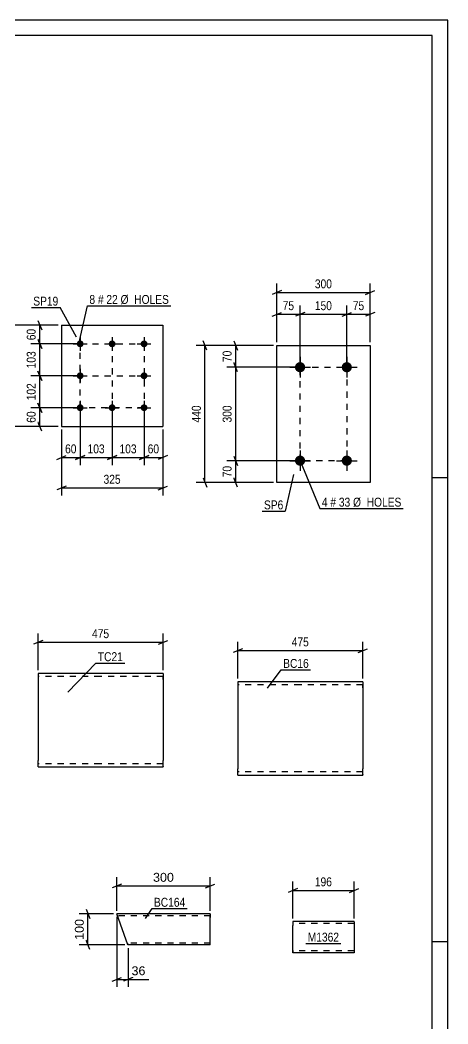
# Model space of a CAD drawing. Header units: millimetres. Extents: x 0 to 841, y 0 to 594.
# Drawn here: x 703.7 to 841, y 271.7 to 594 of the extents above; entities that cross this region are included whole.
import ezdxf

# ---------------------------------------------------------------- set-up
doc = ezdxf.new("R2010")
doc.units = ezdxf.units.MM
doc.linetypes.add('DXK_LINE_DOT2', pattern=[3.9198, 1.9599, -1.9599])
doc.styles.add('Arial', font='ARIAL.TTF', dxfattribs={"height": 0.2})
doc.styles.add('Arial Narrow', font='ARIALN.TTF', dxfattribs={"height": 0.2})

# ---------------------------------------------------------------- blocks, each defined once
blk = doc.blocks.new('Unknown-284928597-1132')
at = {"color": 5, "linetype": 'Continuous'}
for p, q in [((841, 594), (0, 594)), ((841, 0), (841, 594)), ((836, 589), (5, 589)), ((836, 5), (836, 589)), ((841, 447), (836, 447)), ((841, 298), (836, 298))]:
    blk.add_line(p, q, dxfattribs=at)
blk = doc.blocks.new('Part-284928597-1989 - 1973')
at = {"color": 2, "linetype": 'Continuous'}
for p, q in [((764.73, 307), (734.73, 307)), ((738.33, 297.09), (734.73, 307)), ((764.73, 307), (764.73, 306.91)), ((764.73, 306.91), (764.73, 305.8)), ((764.73, 297), (764.73, 305.8)), ((738.37, 297), (738.33, 297.09)), ((764.73, 297), (738.37, 297))]:
    blk.add_line(p, q, dxfattribs=at)
at = {"color": 7, "linetype": 'DXK_LINE_DOT2'}
for p, q in [((764.73, 306.4), (734.95, 306.4)), ((764.73, 305.8), (764.73, 306.65)), ((764.73, 297.6), (738.15, 297.6)), ((738.24, 297.35), (738.37, 297))]:
    blk.add_line(p, q, dxfattribs=at)
blk = doc.blocks.new('Part-284928597-4070 - 4064')
at = {"color": 2, "linetype": 'Continuous'}
for p, q in [((729.5, 384.2), (709.5, 384.2)), ((709.5, 384.2), (709.5, 356.2)), ((749.6, 384.2), (729.6, 384.2)), ((749.6, 384.2), (749.6, 383.62)), ((749.6, 383.62), (749.6, 382.2)), ((749.6, 382.2), (749.6, 356.2)), ((709.5, 354.2), (709.5, 356.2)), ((749.6, 354.2), (749.6, 356.2)), ((709.5, 354.2), (729.5, 354.2)), ((729.6, 354.2), (749.6, 354.2))]:
    blk.add_line(p, q, dxfattribs=at)
at = {"color": 7, "linetype": 'DXK_LINE_DOT2'}
for p, q in [((749.6, 383.62), (749.6, 383.2)), ((729.5, 383.2), (709.5, 383.2)), ((749.6, 383.2), (729.6, 383.2)), ((749.6, 382.2), (749.6, 382.97)), ((709.5, 355.2), (709.5, 355.28)), ((709.5, 355.2), (709.5, 355.28)), ((729.5, 355.2), (709.5, 355.2)), ((749.6, 355.2), (729.6, 355.2)), ((749.6, 355.28), (749.6, 356.2)), ((749.6, 355.2), (749.6, 355.28)), ((749.6, 355.2), (749.6, 355.28)), ((749.6, 354.36), (749.6, 354.2))]:
    blk.add_line(p, q, dxfattribs=at)
blk = doc.blocks.new('Part-284928597-3712 - 3706')
at = {"color": 2, "linetype": 'Continuous'}
for p, q in [((793.58, 381.55), (773.58, 381.55)), ((773.58, 381.55), (773.58, 353.55)), ((813.68, 381.55), (793.68, 381.55)), ((813.68, 381.55), (813.68, 380.96)), ((813.68, 380.96), (813.68, 379.55)), ((813.68, 379.55), (813.68, 353.55)), ((773.58, 351.55), (773.58, 353.55)), ((773.58, 351.55), (793.58, 351.55)), ((793.68, 351.55), (813.68, 351.55)), ((813.68, 351.55), (813.68, 353.55))]:
    blk.add_line(p, q, dxfattribs=at)
at = {"color": 7, "linetype": 'DXK_LINE_DOT2'}
for p, q in [((793.58, 380.55), (773.58, 380.55)), ((813.68, 380.55), (793.68, 380.55)), ((813.68, 380.96), (813.68, 380.55)), ((813.68, 379.55), (813.68, 380.32)), ((773.58, 352.55), (773.58, 352.63)), ((773.58, 352.55), (773.58, 352.63)), ((793.58, 352.55), (773.58, 352.55)), ((813.68, 352.55), (793.68, 352.55)), ((813.68, 352.63), (813.68, 353.55)), ((813.68, 352.55), (813.68, 352.63)), ((813.68, 352.55), (813.68, 352.63)), ((813.68, 351.7), (813.68, 351.55))]:
    blk.add_line(p, q, dxfattribs=at)
blk = doc.blocks.new('Bolt-284928597-4678 - 4644')
at = {"linetype": 'Continuous'}
for points in [[(723, 491.13, -1), (723, 488.93, -1)], [(733.25, 491.13, -1), (733.25, 488.93, -1)], [(743.5, 491.13, -1), (743.5, 488.93, -1)], [(723, 480.88, -1), (723, 478.68, -1)], [(743.5, 480.88, -1), (743.5, 478.68, -1)], [(723, 470.63, -1), (723, 468.43, -1)], [(733.25, 470.63, -1), (733.25, 468.43, -1)], [(743.5, 470.63, -1), (743.5, 468.43, -1)]]:
    blk.add_hatch(color=1, dxfattribs=at).paths.add_polyline_path(points)
at = {"color": 1, "linetype": 'Continuous'}
for p, q in [((720.8, 490.03), (725.2, 490.03)), ((723, 492.23), (723, 487.83)), ((731.05, 490.03), (735.45, 490.03)), ((733.25, 492.23), (733.25, 487.83)), ((741.3, 490.03), (745.7, 490.03)), ((743.5, 492.23), (743.5, 487.83)), ((723, 481.98), (723, 477.58)), ((743.5, 481.98), (743.5, 477.58)), ((720.8, 479.78), (725.2, 479.78)), ((741.3, 479.78), (745.7, 479.78)), ((723, 471.73), (723, 467.33)), ((733.25, 471.73), (733.25, 467.33)), ((743.5, 471.73), (743.5, 467.33)), ((720.8, 469.53), (725.2, 469.53)), ((731.05, 469.53), (735.45, 469.53)), ((741.3, 469.53), (745.7, 469.53))]:
    blk.add_line(p, q, dxfattribs=at)
blk = doc.blocks.new('Part-284928597-4683 - 4644')
at = {"color": 2, "linetype": 'Continuous'}
for p, q in [((717, 496.03), (717, 463.53)), ((717, 496.03), (749.5, 496.03)), ((749.5, 496.03), (749.5, 463.53)), ((717, 463.53), (749.5, 463.53))]:
    blk.add_line(p, q, dxfattribs=at)
blk = doc.blocks.new('Part-284928597-4790 - 4784')
at = {"color": 2, "linetype": 'Continuous'}
for p, q in [((786.06, 445.52), (786.06, 489.52)), ((786.06, 489.52), (816.06, 489.52)), ((816.06, 489.52), (816.06, 445.52)), ((816.06, 445.52), (786.06, 445.52))]:
    blk.add_line(p, q, dxfattribs=at)
blk = doc.blocks.new('Bolt-284928597-4823 - 4784')
at = {"linetype": 'Continuous'}
for points in [[(793.56, 484.17, -1), (793.56, 480.87, -1)], [(808.56, 484.17, -1), (808.56, 480.87, -1)], [(793.56, 454.17, -1), (793.56, 450.87, -1)], [(808.56, 454.17, -1), (808.56, 450.87, -1)]]:
    blk.add_hatch(color=1, dxfattribs=at).paths.add_polyline_path(points)
at = {"color": 1, "linetype": 'Continuous'}
for p, q in [((793.56, 485.82), (793.56, 479.22)), ((808.56, 485.82), (808.56, 479.22)), ((790.26, 482.52), (796.86, 482.52)), ((805.26, 482.52), (811.86, 482.52)), ((793.56, 455.82), (793.56, 449.22)), ((808.56, 455.82), (808.56, 449.22)), ((790.26, 452.52), (796.86, 452.52)), ((805.26, 452.52), (811.86, 452.52))]:
    blk.add_line(p, q, dxfattribs=at)
blk = doc.blocks.new('Part-284928597-4594 - 4590')
at = {"color": 2, "linetype": 'Continuous'}
for p, q in [((791.23, 304.5), (791.23, 303.3)), ((810.88, 304.5), (791.23, 304.5)), ((791.23, 295.24), (791.23, 303.3)), ((810.88, 304.41), (810.88, 304.5)), ((810.88, 304.41), (810.88, 303.3)), ((810.88, 303.3), (810.88, 294.5)), ((791.23, 294.59), (791.23, 295.24)), ((791.23, 294.5), (791.23, 294.59)), ((810.88, 294.5), (791.23, 294.5))]:
    blk.add_line(p, q, dxfattribs=at)
at = {"color": 7, "linetype": 'DXK_LINE_DOT2'}
for p, q in [((810.88, 303.9), (791.23, 303.9)), ((810.88, 304.15), (810.88, 303.3)), ((791.23, 295.24), (791.23, 294.85)), ((791.23, 295.1), (791.23, 295.15)), ((810.88, 295.1), (791.23, 295.1)), ((791.23, 294.5), (791.23, 294.5)), ((810.88, 295.15), (810.88, 295.24)), ((810.88, 295.1), (810.88, 295.15)), ((810.88, 295.1), (810.88, 295.15))]:
    blk.add_line(p, q, dxfattribs=at)
blk = doc.blocks.new('Rectangle-284928597-4770 - 4644')
at = {"color": 1, "linetype": 'DXK_LINE_DOT2'}
blk.add_lwpolyline([(723, 490.03), (743.5, 490.03), (743.5, 469.53), (723, 469.53), (723, 490.03)], close=True, dxfattribs=at)
blk = doc.blocks.new('Rectangle-284928597-4908 - 4784')
at = {"color": 1, "linetype": 'DXK_LINE_DOT2'}
blk.add_lwpolyline([(793.56, 482.52), (808.56, 482.52), (808.56, 452.52), (793.56, 452.52), (793.56, 482.52)], close=True, dxfattribs=at)
blk = doc.blocks.new('Line-284928597-4756 - 4644')
at = {"color": 1, "linetype": 'DXK_LINE_DOT2'}
blk.add_line((733.25, 490.03), (733.25, 469.53), dxfattribs=at)
blk = doc.blocks.new('Line-284928597-4763 - 4644')
at = {"color": 1, "linetype": 'DXK_LINE_DOT2'}
blk.add_line((723, 479.78), (743.5, 479.78), dxfattribs=at)
blk = doc.blocks.new('StraightDimension-284928597-2013 - 1973')
at = {"color": 7, "linetype": 'Continuous'}
for p, q in [((733.73, 307), (722.66, 307)), ((724.91, 308.5), (726.11, 305.5)), ((725.51, 297), (725.51, 307)), ((737.37, 297), (722.66, 297)), ((726.11, 295.5), (724.91, 298.5))]:
    blk.add_line(p, q, dxfattribs=at)
at = {"color": 0}
blk.add_wipeout([(724.76, 305.93), (720.56, 305.93), (720.56, 298.06), (724.76, 298.06)], dxfattribs=at)
at = {"color": 3, "style": 'Arial'}
blk.add_text('100', height=2.865, rotation=90.0002, dxfattribs=at).set_placement((724.16, 298.66))
blk = doc.blocks.new('StraightDimension-284928597-2038 - 1973')
at = {"color": 7, "linetype": 'Continuous'}
for p, q in [((736.23, 316.55), (733.23, 315.35)), ((734.73, 308), (734.73, 318.8)), ((734.73, 315.95), (764.73, 315.95)), ((763.23, 315.35), (766.23, 316.55)), ((764.73, 308), (764.73, 318.8))]:
    blk.add_line(p, q, dxfattribs=at)
at = {"color": 0}
blk.add_wipeout([(753.66, 316.7), (753.66, 320.9), (745.79, 320.9), (745.79, 316.7)], dxfattribs=at)
at = {"color": 3, "style": 'Arial'}
blk.add_text('300', height=2.865, dxfattribs=at).set_placement((746.39, 317.3))
blk = doc.blocks.new('StraightDimension-284928597-1992 - 1973')
at = {"color": 7, "linetype": 'Continuous'}
for p, q in [((734.73, 306), (734.73, 283.54)), ((738.37, 296), (738.37, 283.54)), ((733.23, 285.34), (736.23, 286.54)), ((734.73, 285.94), (738.37, 285.94)), ((739.87, 286.54), (736.87, 285.34))]:
    blk.add_line(p, q, dxfattribs=at)
at = {"color": 0}
blk.add_wipeout([(744.54, 286.69), (744.54, 290.89), (738.89, 290.89), (738.89, 286.69)], dxfattribs=at)
at = {"color": 7, "linetype": 'Continuous'}
blk.add_line((738.37, 285.94), (745.06, 285.94), dxfattribs=at)
blk.add_line((738.37, 285.94), (745.06, 285.94), dxfattribs=at)
at = {"color": 3, "style": 'Arial'}
blk.add_text('36', height=2.865, dxfattribs=at).set_placement((739.49, 287.29))
blk = doc.blocks.new('StraightDimension-284928597-4074 - 4064')
at = {"color": 7, "linetype": 'Continuous'}
for p, q in [((709.5, 385.2), (709.5, 397.05)), ((749.6, 385.2), (749.6, 397.05)), ((711, 394.8), (708, 393.6)), ((709.5, 394.2), (749.6, 394.2)), ((748.1, 393.6), (751.1, 394.8))]:
    blk.add_line(p, q, dxfattribs=at)
at = {"color": 0}
blk.add_wipeout([(732.89, 394.95), (732.89, 399.15), (726.21, 399.15), (726.21, 394.95)], dxfattribs=at)
at = {"color": 3, "style": 'Arial Narrow'}
blk.add_text('475', height=2.863, dxfattribs=at).set_placement((726.81, 395.55))
blk = doc.blocks.new('StraightDimension-284928597-3716 - 3706')
at = {"color": 7, "linetype": 'Continuous'}
for p, q in [((773.58, 382.55), (773.58, 394.4)), ((813.68, 382.55), (813.68, 394.4)), ((775.08, 392.15), (772.08, 390.95)), ((773.58, 391.55), (813.68, 391.55)), ((812.18, 390.95), (815.18, 392.15))]:
    blk.add_line(p, q, dxfattribs=at)
at = {"color": 0}
blk.add_wipeout([(796.97, 392.3), (796.97, 396.5), (790.29, 396.5), (790.29, 392.3)], dxfattribs=at)
at = {"color": 3, "style": 'Arial Narrow'}
blk.add_text('475', height=2.863, dxfattribs=at).set_placement((790.89, 392.9))
blk = doc.blocks.new('StraightDimension-284928597-7915 - 4644')
at = {"color": 7, "linetype": 'Continuous'}
for p, q in [((722, 490.03), (707.22, 490.03)), ((709.47, 491.53), (710.67, 488.53)), ((710.07, 479.78), (710.07, 490.03)), ((710.67, 478.28), (709.47, 481.28)), ((722, 479.78), (707.22, 479.78))]:
    blk.add_line(p, q, dxfattribs=at)
at = {"color": 0}
blk.add_wipeout([(709.32, 488.25), (705.12, 488.25), (705.12, 481.56), (709.32, 481.56)], dxfattribs=at)
at = {"color": 3, "style": 'Arial Narrow'}
blk.add_text('103', height=2.863, rotation=90.0002, dxfattribs=at).set_placement((708.72, 482.16))
blk = doc.blocks.new('StraightDimension-284928597-4685 - 4644')
at = {"color": 7, "linetype": 'Continuous'}
for p, q in [((709.47, 497.53), (710.67, 494.53)), ((716, 496.03), (707.22, 496.03)), ((710.07, 490.03), (710.07, 496.03)), ((722, 490.03), (707.22, 490.03)), ((710.67, 488.53), (709.47, 491.53))]:
    blk.add_line(p, q, dxfattribs=at)
at = {"color": 0}
blk.add_wipeout([(709.32, 495.46), (705.12, 495.46), (705.12, 490.6), (709.32, 490.6)], dxfattribs=at)
at = {"color": 3, "style": 'Arial Narrow'}
blk.add_text('60', height=2.863, rotation=90.0002, dxfattribs=at).set_placement((708.72, 491.2))
blk = doc.blocks.new('StraightDimension-284928597-4695 - 4644')
at = {"color": 7, "linetype": 'Continuous'}
for p, q in [((709.47, 471.03), (710.67, 468.03)), ((722, 469.53), (707.22, 469.53)), ((710.07, 463.53), (710.07, 469.53)), ((710.67, 462.03), (709.47, 465.03)), ((716, 463.53), (707.22, 463.53))]:
    blk.add_line(p, q, dxfattribs=at)
at = {"color": 0}
blk.add_wipeout([(709.32, 468.96), (705.12, 468.96), (705.12, 464.1), (709.32, 464.1)], dxfattribs=at)
at = {"color": 3, "style": 'Arial Narrow'}
blk.add_text('60', height=2.863, rotation=90.0002, dxfattribs=at).set_placement((708.72, 464.7))
blk = doc.blocks.new('StraightDimension-284928597-4710 - 4644')
at = {"color": 7, "linetype": 'Continuous'}
for p, q in [((700.21, 494.53), (699.01, 497.53)), ((716, 496.03), (696.76, 496.03)), ((699.61, 463.53), (699.61, 496.03)), ((699.01, 465.03), (700.21, 462.03)), ((716, 463.53), (696.76, 463.53))]:
    blk.add_line(p, q, dxfattribs=at)
at = {"color": 0}
blk.add_wipeout([(698.86, 483.12), (694.66, 483.12), (694.66, 476.44), (698.86, 476.44)], dxfattribs=at)
at = {"color": 3, "style": 'Arial Narrow'}
blk.add_text('325', height=2.863, rotation=90.0002, dxfattribs=at).set_placement((698.26, 477.04))
blk = doc.blocks.new('StraightDimension-284928597-4721 - 4644')
at = {"color": 7, "linetype": 'Continuous'}
for p, q in [((743.5, 468.53), (743.5, 451.13)), ((749.5, 462.53), (749.5, 451.13)), ((742, 452.93), (745, 454.13)), ((743.5, 453.53), (749.5, 453.53)), ((751, 454.13), (748, 452.93))]:
    blk.add_line(p, q, dxfattribs=at)
at = {"color": 0}
blk.add_wipeout([(748.93, 454.28), (748.93, 458.48), (744.07, 458.48), (744.07, 454.28)], dxfattribs=at)
at = {"color": 3, "style": 'Arial Narrow'}
blk.add_text('60', height=2.863, dxfattribs=at).set_placement((744.67, 454.88))
blk = doc.blocks.new('StraightDimension-284928597-4735 - 4644')
at = {"color": 7, "linetype": 'Continuous'}
for p, q in [((723, 468.53), (723, 451.13)), ((717, 462.53), (717, 451.13)), ((715.5, 452.93), (718.5, 454.13)), ((717, 453.53), (723, 453.53)), ((724.5, 454.13), (721.5, 452.93))]:
    blk.add_line(p, q, dxfattribs=at)
at = {"color": 0}
blk.add_wipeout([(722.43, 454.28), (722.43, 458.48), (717.57, 458.48), (717.57, 454.28)], dxfattribs=at)
at = {"color": 3, "style": 'Arial Narrow'}
blk.add_text('60', height=2.863, dxfattribs=at).set_placement((718.17, 454.88))
blk = doc.blocks.new('StraightDimension-284928597-4746 - 4644')
at = {"color": 7, "linetype": 'Continuous'}
for p, q in [((717, 462.53), (717, 441.36)), ((749.5, 462.53), (749.5, 441.36)), ((718.5, 444.36), (715.5, 443.16)), ((717, 443.76), (749.5, 443.76)), ((748, 443.16), (751, 444.36))]:
    blk.add_line(p, q, dxfattribs=at)
at = {"color": 0}
blk.add_wipeout([(736.59, 444.51), (736.59, 448.71), (729.91, 448.71), (729.91, 444.51)], dxfattribs=at)
at = {"color": 3, "style": 'Arial Narrow'}
blk.add_text('325', height=2.863, dxfattribs=at).set_placement((730.51, 445.11))
blk = doc.blocks.new('StraightDimension-284928597-7913 - 4644')
at = {"color": 7, "linetype": 'Continuous'}
for p, q in [((709.47, 481.28), (710.67, 478.28)), ((722, 479.78), (707.22, 479.78)), ((710.07, 469.53), (710.07, 479.78)), ((710.67, 468.03), (709.47, 471.03)), ((722, 469.53), (707.22, 469.53))]:
    blk.add_line(p, q, dxfattribs=at)
at = {"color": 0}
blk.add_wipeout([(709.32, 478), (705.12, 478), (705.12, 471.31), (709.32, 471.31)], dxfattribs=at)
at = {"color": 3, "style": 'Arial Narrow'}
blk.add_text('102', height=2.863, rotation=90.0002, dxfattribs=at).set_placement((708.72, 471.91))
blk = doc.blocks.new('StraightDimension-284928597-7917 - 4644')
at = {"color": 7, "linetype": 'Continuous'}
for p, q in [((723, 468.53), (723, 451.13)), ((733.25, 468.53), (733.25, 451.13)), ((721.5, 452.93), (724.5, 454.13)), ((723, 453.53), (733.25, 453.53)), ((734.75, 454.13), (731.75, 452.93))]:
    blk.add_line(p, q, dxfattribs=at)
at = {"color": 0}
blk.add_wipeout([(731.47, 454.28), (731.47, 458.48), (724.78, 458.48), (724.78, 454.28)], dxfattribs=at)
at = {"color": 3, "style": 'Arial Narrow'}
blk.add_text('103', height=2.863, dxfattribs=at).set_placement((725.38, 454.88))
blk = doc.blocks.new('StraightDimension-284928597-7919 - 4644')
at = {"color": 7, "linetype": 'Continuous'}
for p, q in [((733.25, 468.53), (733.25, 451.13)), ((743.5, 468.53), (743.5, 451.13)), ((731.75, 452.93), (734.75, 454.13)), ((733.25, 453.53), (743.5, 453.53)), ((745, 454.13), (742, 452.93))]:
    blk.add_line(p, q, dxfattribs=at)
at = {"color": 0}
blk.add_wipeout([(741.72, 454.28), (741.72, 458.48), (735.03, 458.48), (735.03, 454.28)], dxfattribs=at)
at = {"color": 3, "style": 'Arial Narrow'}
blk.add_text('103', height=2.863, dxfattribs=at).set_placement((735.63, 454.88))
blk = doc.blocks.new('StraightDimension-284928597-4835 - 4784')
at = {"color": 7, "linetype": 'Continuous'}
for p, q in [((773.53, 481.02), (772.33, 484.02)), ((792.56, 482.52), (770.08, 482.52)), ((772.93, 452.52), (772.93, 482.52)), ((792.56, 452.52), (770.08, 452.52)), ((772.33, 454.02), (773.53, 451.02))]:
    blk.add_line(p, q, dxfattribs=at)
at = {"color": 0}
blk.add_wipeout([(772.18, 470.86), (767.98, 470.86), (767.98, 464.18), (772.18, 464.18)], dxfattribs=at)
at = {"color": 3, "style": 'Arial Narrow'}
blk.add_text('300', height=2.863, rotation=90.0002, dxfattribs=at).set_placement((771.58, 464.78))
blk = doc.blocks.new('StraightDimension-284928597-4825 - 4784')
at = {"color": 7, "linetype": 'Continuous'}
for p, q in [((772.33, 491.02), (773.53, 488.02)), ((785.06, 489.52), (770.08, 489.52)), ((772.93, 482.52), (772.93, 489.52)), ((773.53, 481.02), (772.33, 484.02)), ((792.56, 482.52), (770.08, 482.52))]:
    blk.add_line(p, q, dxfattribs=at)
at = {"color": 0}
blk.add_wipeout([(772.18, 488.45), (767.98, 488.45), (767.98, 483.59), (772.18, 483.59)], dxfattribs=at)
at = {"color": 3, "style": 'Arial Narrow'}
blk.add_text('70', height=2.863, rotation=90.0002, dxfattribs=at).set_placement((771.58, 484.19))
blk = doc.blocks.new('StraightDimension-284928597-4845 - 4784')
at = {"color": 7, "linetype": 'Continuous'}
for p, q in [((792.56, 452.52), (770.08, 452.52)), ((772.33, 454.02), (773.53, 451.02)), ((772.93, 445.52), (772.93, 452.52)), ((785.06, 445.52), (770.08, 445.52)), ((773.53, 444.02), (772.33, 447.02))]:
    blk.add_line(p, q, dxfattribs=at)
at = {"color": 0}
blk.add_wipeout([(772.18, 451.45), (767.98, 451.45), (767.98, 446.59), (772.18, 446.59)], dxfattribs=at)
at = {"color": 3, "style": 'Arial Narrow'}
blk.add_text('70', height=2.863, rotation=90.0002, dxfattribs=at).set_placement((771.58, 447.19))
blk = doc.blocks.new('StraightDimension-284928597-4856 - 4784')
at = {"color": 7, "linetype": 'Continuous'}
for p, q in [((763.66, 488.02), (762.46, 491.02)), ((785.06, 489.52), (760.21, 489.52)), ((763.06, 445.52), (763.06, 489.52)), ((785.06, 445.52), (760.21, 445.52)), ((762.46, 447.02), (763.66, 444.02))]:
    blk.add_line(p, q, dxfattribs=at)
at = {"color": 0}
blk.add_wipeout([(762.31, 470.86), (758.11, 470.86), (758.11, 464.18), (762.31, 464.18)], dxfattribs=at)
at = {"color": 3, "style": 'Arial Narrow'}
blk.add_text('440', height=2.863, rotation=90.0002, dxfattribs=at).set_placement((761.71, 464.78))
blk = doc.blocks.new('StraightDimension-284928597-4867 - 4784')
at = {"color": 7, "linetype": 'Continuous'}
for p, q in [((795.06, 500.12), (792.06, 498.92)), ((793.56, 483.52), (793.56, 502.37)), ((807.06, 498.92), (810.06, 500.12)), ((808.56, 483.52), (808.56, 502.37)), ((793.56, 499.52), (808.56, 499.52))]:
    blk.add_line(p, q, dxfattribs=at)
at = {"color": 0}
blk.add_wipeout([(804.4, 500.27), (804.4, 504.47), (797.71, 504.47), (797.71, 500.27)], dxfattribs=at)
at = {"color": 3, "style": 'Arial Narrow'}
blk.add_text('150', height=2.863, dxfattribs=at).set_placement((798.31, 500.87))
blk = doc.blocks.new('StraightDimension-284928597-4877 - 4784')
at = {"color": 7, "linetype": 'Continuous'}
for p, q in [((784.56, 498.92), (787.56, 500.12)), ((786.06, 490.52), (786.06, 502.37)), ((795.06, 500.12), (792.06, 498.92)), ((793.56, 483.52), (793.56, 502.37)), ((786.06, 499.52), (793.56, 499.52))]:
    blk.add_line(p, q, dxfattribs=at)
at = {"color": 0}
blk.add_wipeout([(792.23, 500.27), (792.23, 504.47), (787.38, 504.47), (787.38, 500.27)], dxfattribs=at)
at = {"color": 3, "style": 'Arial Narrow'}
blk.add_text('75', height=2.863, dxfattribs=at).set_placement((787.98, 500.87))
blk = doc.blocks.new('StraightDimension-284928597-4887 - 4784')
at = {"color": 7, "linetype": 'Continuous'}
for p, q in [((807.06, 498.92), (810.06, 500.12)), ((808.56, 483.52), (808.56, 502.37)), ((817.56, 500.12), (814.56, 498.92)), ((816.06, 490.52), (816.06, 502.37)), ((808.56, 499.52), (816.06, 499.52))]:
    blk.add_line(p, q, dxfattribs=at)
at = {"color": 0}
blk.add_wipeout([(814.73, 500.27), (814.73, 504.47), (809.88, 504.47), (809.88, 500.27)], dxfattribs=at)
at = {"color": 3, "style": 'Arial Narrow'}
blk.add_text('75', height=2.863, dxfattribs=at).set_placement((810.48, 500.87))
blk = doc.blocks.new('StraightDimension-284928597-4898 - 4784')
at = {"color": 7, "linetype": 'Continuous'}
for p, q in [((786.06, 490.52), (786.06, 509.37)), ((816.06, 490.52), (816.06, 509.37)), ((787.56, 507.12), (784.56, 505.92)), ((786.06, 506.52), (816.06, 506.52)), ((814.56, 505.92), (817.56, 507.12))]:
    blk.add_line(p, q, dxfattribs=at)
at = {"color": 0}
blk.add_wipeout([(804.4, 507.27), (804.4, 511.47), (797.71, 511.47), (797.71, 507.27)], dxfattribs=at)
at = {"color": 3, "style": 'Arial Narrow'}
blk.add_text('300', height=2.863, dxfattribs=at).set_placement((798.31, 507.87))
blk = doc.blocks.new('StraightDimension-284928597-4596 - 4590')
at = {"color": 7, "linetype": 'Continuous'}
for p, q in [((791.23, 305.5), (791.23, 317.35)), ((810.88, 305.5), (810.88, 317.35)), ((792.73, 315.1), (789.73, 313.9)), ((791.23, 314.5), (810.88, 314.5)), ((809.38, 313.9), (812.38, 315.1))]:
    blk.add_line(p, q, dxfattribs=at)
at = {"color": 0}
blk.add_wipeout([(804.4, 315.25), (804.4, 319.45), (797.71, 319.45), (797.71, 315.25)], dxfattribs=at)
at = {"color": 3, "style": 'Arial Narrow'}
blk.add_text('196', height=2.863, dxfattribs=at).set_placement((798.31, 315.85))
blk = doc.blocks.new('Mark-284928597-1985 - 1973')
at = {"color": 0}
blk.add_wipeout([(756.72, 309.28), (756.72, 312.28), (746.68, 312.28), (746.68, 309.28)], dxfattribs=at)
blk.add_wipeout([(756.72, 309.28), (756.72, 312.28), (746.68, 312.28), (746.68, 309.28)], dxfattribs=at)
at = {"color": 30, "linetype": 'Continuous'}
for p, q in [((744.01, 305.46), (746.08, 308.68)), ((746.08, 308.68), (757.32, 308.68))]:
    blk.add_line(p, q, dxfattribs=at)
at = {"color": 3, "style": 'Arial Narrow'}
blk.add_text('BC164', height=2.863, dxfattribs=at).set_placement((746.68, 309.28))
blk = doc.blocks.new('Mark-284928597-4066 - 4064')
at = {"color": 0}
blk.add_wipeout([(736.71, 388.14), (736.71, 391.14), (728.68, 391.14), (728.68, 388.14)], dxfattribs=at)
blk.add_wipeout([(736.71, 388.14), (736.71, 391.14), (728.68, 391.14), (728.68, 388.14)], dxfattribs=at)
at = {"color": 30, "linetype": 'Continuous'}
for p, q in [((719.03, 378.17), (728.08, 387.54)), ((728.08, 387.54), (737.31, 387.54))]:
    blk.add_line(p, q, dxfattribs=at)
at = {"color": 3, "style": 'Arial Narrow'}
blk.add_text('TC21', height=2.863, dxfattribs=at).set_placement((728.68, 388.14))
blk = doc.blocks.new('Mark-284928597-3708 - 3706')
at = {"color": 0}
blk.add_wipeout([(796.36, 385.98), (796.36, 388.98), (788.14, 388.98), (788.14, 385.98)], dxfattribs=at)
blk.add_wipeout([(796.36, 385.98), (796.36, 388.98), (788.14, 388.98), (788.14, 385.98)], dxfattribs=at)
at = {"color": 30, "linetype": 'Continuous'}
for p, q in [((783.11, 379.46), (787.54, 385.38)), ((787.54, 385.38), (796.96, 385.38))]:
    blk.add_line(p, q, dxfattribs=at)
at = {"color": 3, "style": 'Arial Narrow'}
blk.add_text('BC16', height=2.863, dxfattribs=at).set_placement((788.14, 385.98))
blk = doc.blocks.new('Mark-284928597-4674 - 4644')
at = {"color": 0}
blk.add_wipeout([(727.8, 502.86), (727.8, 505.86), (725.97, 505.86), (725.97, 502.86)], dxfattribs=at)
blk.add_wipeout([(727.8, 502.86), (727.8, 505.86), (725.97, 505.86), (725.97, 502.86)], dxfattribs=at)
at = {"color": 7, "linetype": 'Continuous'}
blk.add_line((722.6, 490.03), (725.37, 502.26), dxfattribs=at)
at = {"color": 0}
blk.add_wipeout([(730.52, 502.86), (730.52, 505.86), (728.7, 505.86), (728.7, 502.86)], dxfattribs=at)
blk.add_wipeout([(730.52, 502.86), (730.52, 505.86), (728.7, 505.86), (728.7, 502.86)], dxfattribs=at)
at = {"color": 3, "style": 'Arial Narrow'}
blk.add_text('8', height=2.86, dxfattribs=at).set_placement((725.97, 502.86))
at = {"color": 0}
blk.add_wipeout([(735.08, 502.86), (735.08, 505.86), (731.42, 505.86), (731.42, 502.86)], dxfattribs=at)
blk.add_wipeout([(735.08, 502.86), (735.08, 505.86), (731.42, 505.86), (731.42, 502.86)], dxfattribs=at)
at = {"color": 3, "style": 'Arial Narrow'}
blk.add_text('#', height=2.86, dxfattribs=at).set_placement((728.7, 502.86))
at = {"color": 0}
blk.add_wipeout([(751.51, 502.86), (751.51, 505.86), (735.98, 505.86), (735.98, 502.86)], dxfattribs=at)
blk.add_wipeout([(751.51, 502.86), (751.51, 505.86), (735.98, 505.86), (735.98, 502.86)], dxfattribs=at)
at = {"color": 7, "linetype": 'Continuous'}
blk.add_line((725.37, 502.26), (752.11, 502.26), dxfattribs=at)
at = {"color": 3, "style": 'Arial Narrow'}
for s, p in [('22', (731.42, 502.86)), ('Ø  HOLES', (735.98, 502.86))]:
    blk.add_text(s, height=2.863, dxfattribs=at).set_placement(p)
blk = doc.blocks.new('Mark-284928597-4679 - 4644')
at = {"color": 0}
blk.add_wipeout([(716, 502.31), (716, 505.31), (707.96, 505.31), (707.96, 502.31)], dxfattribs=at)
blk.add_wipeout([(716, 502.31), (716, 505.31), (707.96, 505.31), (707.96, 502.31)], dxfattribs=at)
at = {"color": 30, "linetype": 'Continuous'}
for p in [(707.36, 501.71), (721.82, 492.13)]:
    blk.add_line(p, (716.6, 501.71), dxfattribs=at)
at = {"color": 3, "style": 'Arial Narrow'}
blk.add_text('SP19', height=2.863, dxfattribs=at).set_placement((707.96, 502.31))
blk = doc.blocks.new('Mark-284928597-4786 - 4784')
at = {"color": 0}
blk.add_wipeout([(788.19, 436.89), (788.19, 439.89), (781.98, 439.89), (781.98, 436.89)], dxfattribs=at)
blk.add_wipeout([(788.19, 436.89), (788.19, 439.89), (781.98, 439.89), (781.98, 436.89)], dxfattribs=at)
at = {"color": 30, "linetype": 'Continuous'}
for p in [(791.5, 448.07), (781.38, 436.29)]:
    blk.add_line(p, (788.79, 436.29), dxfattribs=at)
at = {"color": 3, "style": 'Arial Narrow'}
blk.add_text('SP6', height=2.863, dxfattribs=at).set_placement((781.98, 436.89))
blk = doc.blocks.new('Mark-284928597-4819 - 4784')
at = {"color": 0}
blk.add_wipeout([(802.38, 437.77), (802.38, 440.77), (800.55, 440.77), (800.55, 437.77)], dxfattribs=at)
blk.add_wipeout([(802.38, 437.77), (802.38, 440.77), (800.55, 440.77), (800.55, 437.77)], dxfattribs=at)
at = {"color": 7, "linetype": 'Continuous'}
blk.add_line((793.56, 452.52), (799.95, 437.17), dxfattribs=at)
at = {"color": 0}
blk.add_wipeout([(805.11, 437.77), (805.11, 440.77), (803.28, 440.77), (803.28, 437.77)], dxfattribs=at)
blk.add_wipeout([(805.11, 437.77), (805.11, 440.77), (803.28, 440.77), (803.28, 437.77)], dxfattribs=at)
at = {"color": 3, "style": 'Arial Narrow'}
blk.add_text('4', height=2.86, dxfattribs=at).set_placement((800.55, 437.77))
at = {"color": 0}
blk.add_wipeout([(809.66, 437.77), (809.66, 440.77), (806.01, 440.77), (806.01, 437.77)], dxfattribs=at)
blk.add_wipeout([(809.66, 437.77), (809.66, 440.77), (806.01, 440.77), (806.01, 437.77)], dxfattribs=at)
at = {"color": 3, "style": 'Arial Narrow'}
blk.add_text('#', height=2.86, dxfattribs=at).set_placement((803.28, 437.77))
at = {"color": 0}
blk.add_wipeout([(826.09, 437.77), (826.09, 440.77), (810.56, 440.77), (810.56, 437.77)], dxfattribs=at)
blk.add_wipeout([(826.09, 437.77), (826.09, 440.77), (810.56, 440.77), (810.56, 437.77)], dxfattribs=at)
at = {"color": 7, "linetype": 'Continuous'}
blk.add_line((799.95, 437.17), (826.69, 437.17), dxfattribs=at)
at = {"color": 3, "style": 'Arial Narrow'}
for s, p in [('33', (806.01, 437.77)), ('Ø  HOLES', (810.56, 437.77))]:
    blk.add_text(s, height=2.863, dxfattribs=at).set_placement(p)
blk = doc.blocks.new('Mark-284928597-4592 - 4590')
at = {"color": 0}
blk.add_wipeout([(806.08, 298.09), (806.08, 301.09), (796.03, 301.09), (796.03, 298.09)], dxfattribs=at)
blk.add_wipeout([(806.08, 298.09), (806.08, 301.09), (796.03, 301.09), (796.03, 298.09)], dxfattribs=at)
at = {"color": 30, "linetype": 'Continuous'}
blk.add_line((795.43, 297.49), (806.68, 297.49), dxfattribs=at)
at = {"color": 3, "style": 'Arial Narrow'}
blk.add_text('M1362', height=2.863, dxfattribs=at).set_placement((796.03, 298.09))

msp = doc.modelspace()

# ---------------------------------------------------------------- block references
for name in ['Unknown-284928597-1132', 'Part-284928597-4683 - 4644', 'Bolt-284928597-4678 - 4644', 'Rectangle-284928597-4770 - 4644', 'Line-284928597-4756 - 4644', 'Part-284928597-4790 - 4784', 'Bolt-284928597-4823 - 4784', 'Rectangle-284928597-4908 - 4784', 'Line-284928597-4763 - 4644', 'Part-284928597-4070 - 4064', 'Part-284928597-3712 - 3706', 'Part-284928597-1989 - 1973', 'Part-284928597-4594 - 4590']:
    msp.add_blockref(name, (0, 0))

# ---------------------------------------------------------------- next in the draw order: block references
for name in ['StraightDimension-284928597-7915 - 4644', 'StraightDimension-284928597-4835 - 4784', 'StraightDimension-284928597-4695 - 4644', 'StraightDimension-284928597-4721 - 4644', 'StraightDimension-284928597-4074 - 4064', 'StraightDimension-284928597-3716 - 3706', 'StraightDimension-284928597-4596 - 4590', 'StraightDimension-284928597-2013 - 1973', 'Mark-284928597-4592 - 4590']:
    msp.add_blockref(name, (0, 0))

# ---------------------------------------------------------------- next in the draw order: block references
for name in ['StraightDimension-284928597-4685 - 4644', 'StraightDimension-284928597-4825 - 4784', 'StraightDimension-284928597-4845 - 4784', 'Mark-284928597-4066 - 4064', 'Mark-284928597-3708 - 3706', 'StraightDimension-284928597-2038 - 1973', 'StraightDimension-284928597-1992 - 1973']:
    msp.add_blockref(name, (0, 0))

# ---------------------------------------------------------------- next in the draw order: block references
for name in ['Mark-284928597-4674 - 4644', 'StraightDimension-284928597-4867 - 4784', 'StraightDimension-284928597-4710 - 4644', 'StraightDimension-284928597-4856 - 4784', 'Mark-284928597-4819 - 4784', 'Mark-284928597-1985 - 1973']:
    msp.add_blockref(name, (0, 0))

# ---------------------------------------------------------------- next in the draw order: block references
for name in ['Mark-284928597-4679 - 4644', 'StraightDimension-284928597-4877 - 4784', 'StraightDimension-284928597-4887 - 4784', 'StraightDimension-284928597-4735 - 4644', 'Mark-284928597-4786 - 4784']:
    msp.add_blockref(name, (0, 0))

# ---------------------------------------------------------------- next in the draw order: block references
for name in ['StraightDimension-284928597-4898 - 4784', 'StraightDimension-284928597-7913 - 4644', 'StraightDimension-284928597-4746 - 4644']:
    msp.add_blockref(name, (0, 0))

# ---------------------------------------------------------------- next in the draw order: block references
msp.add_blockref('StraightDimension-284928597-7917 - 4644', (0, 0))

# ---------------------------------------------------------------- next in the draw order: block references
msp.add_blockref('StraightDimension-284928597-7919 - 4644', (0, 0))

doc.saveas('drawing.dxf')
